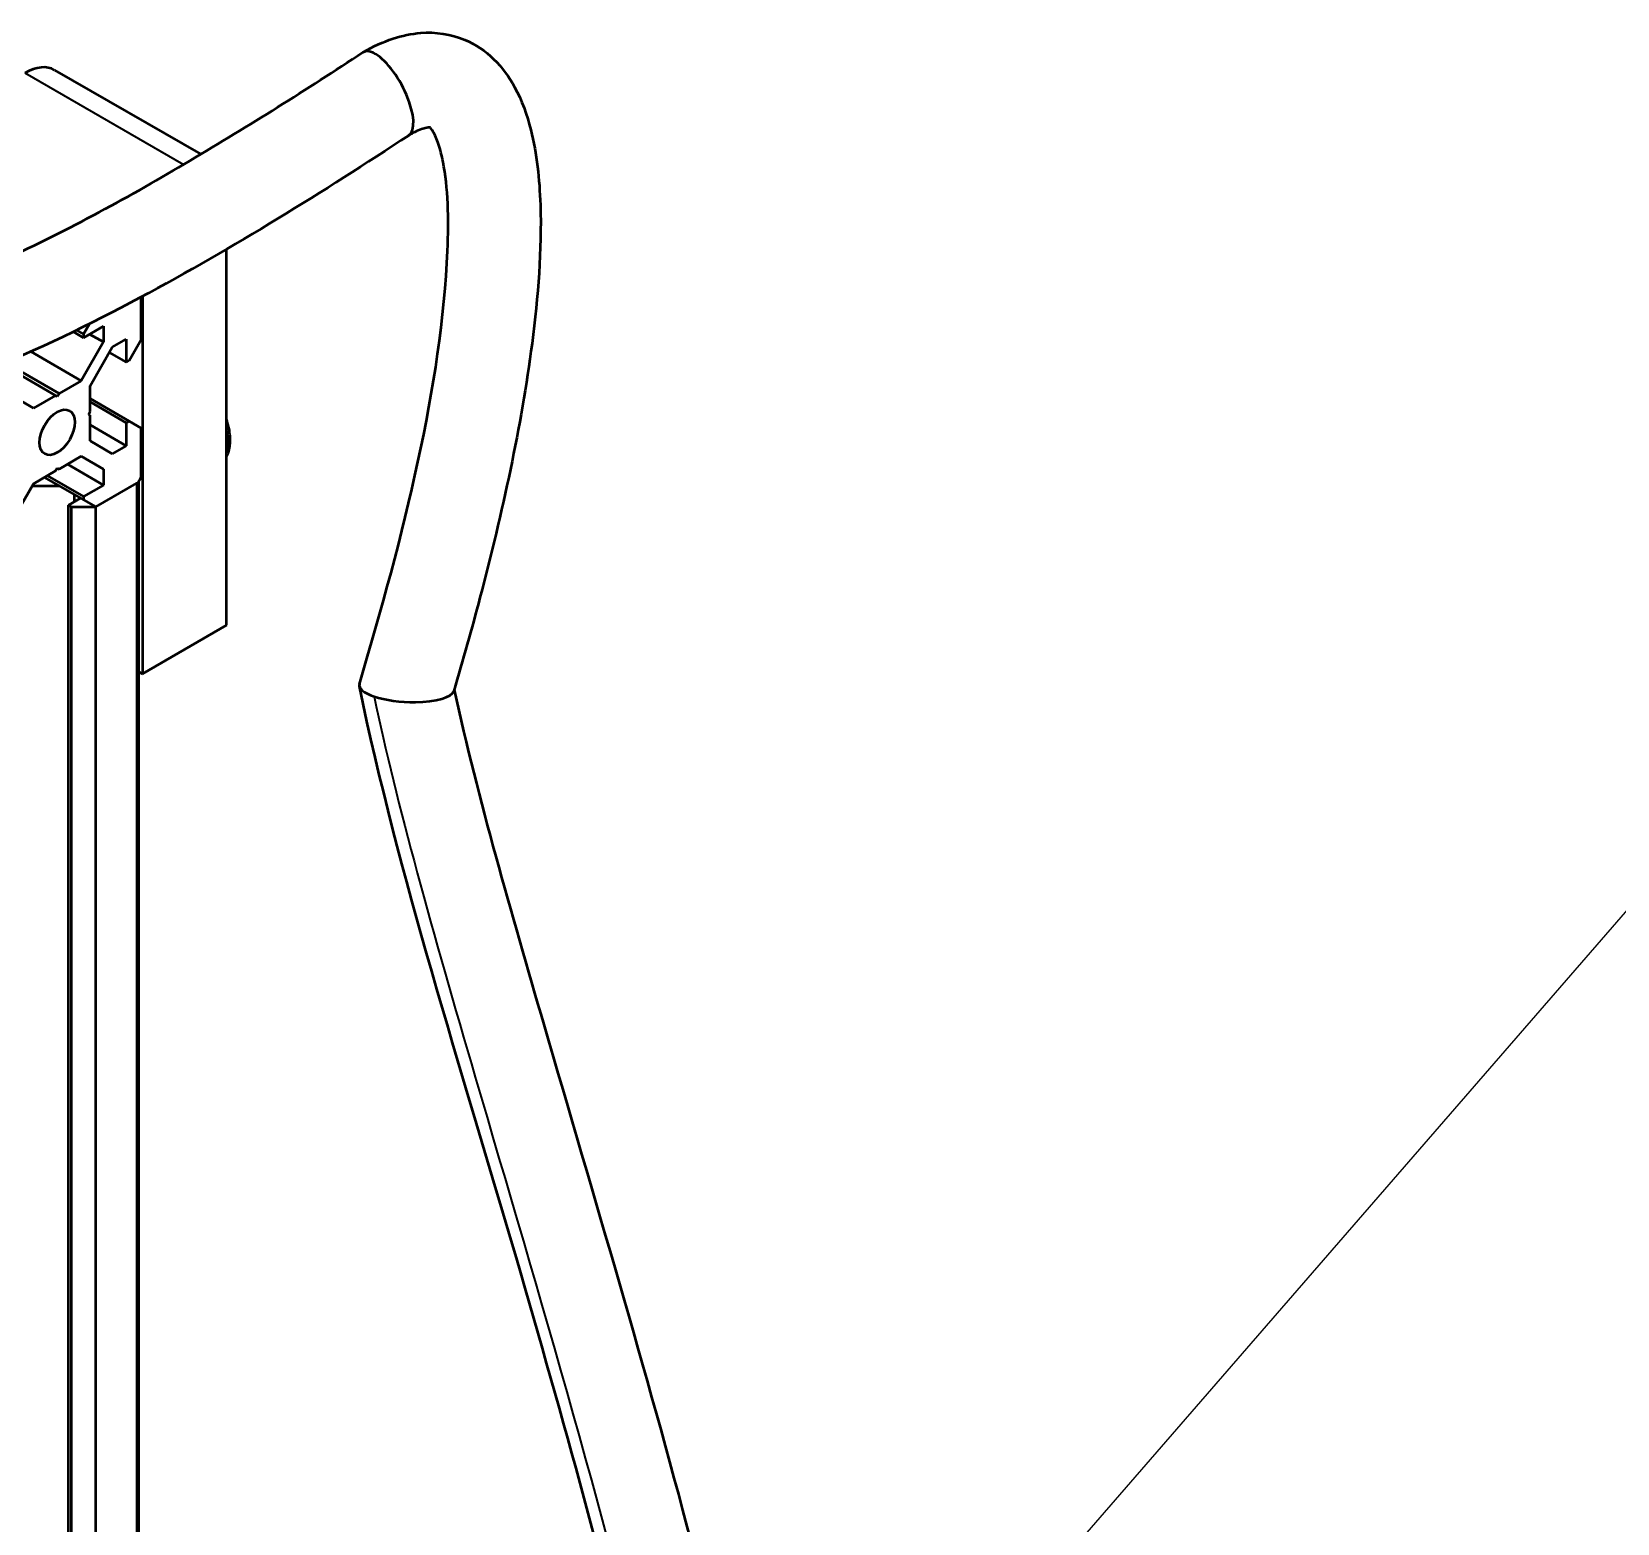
# Model space of a CAD drawing. Header units: millimetres. Extents: x -2015 to 3360, y -4745 to 2376.
# Drawn here: x 1904.4 to 2038.1, y 995.8 to 1121.5 of the extents above; entities that cross this region are included whole.
import ezdxf

# ---------------------------------------------------------------- set-up
doc = ezdxf.new("R2010")
doc.units = ezdxf.units.MM
doc.header["$LTSCALE"] = 8
for name, color, linetype, lineweight in [('Symbol (ISO)', 7, 'Continuous', 25), ('Visible (ISO)', 7, 'Continuous', 50), ('Visible Narrow (ISO)', 7, 'Continuous', 35)]:
    doc.layers.add(name, color=color, linetype=linetype, lineweight=lineweight)

# ---------------------------------------------------------------- blocks, each defined once
blk = doc.blocks.new('Balloon7')
at = {"layer": 'Symbol (ISO)'}
blk.add_line((247.361, 122.29), (257.126, 133.538), dxfattribs=at)

msp = doc.modelspace()

# ---------------------------------------------------------------- linework, layer by layer
at = {"layer": 'Visible (ISO)'}
for p, q in [((1906.36, 1118.22), (1918.67, 1111.12)), ((1920.83, 1071.44), (1920.83, 1103.12)), ((1913.66, 1095.53), (1913.66, 1099.1)), ((1913.76, 1099.16), (1913.76, 1067.35)), ((1907.94, 1096.17), (1908.79, 1095.67)), ((1908.2, 1096.3), (1908.79, 1095.96)), ((1909.31, 1096.85), (1908.79, 1095.96)), ((1908.79, 1095.67), (1910.47, 1096.64)), ((1908.79, 1095.96), (1908.79, 1095.67)), ((1909.31, 1095.98), (1910.47, 1095.31)), ((1910.47, 1096.64), (1910.47, 1095.31)), ((1904.35, 1094.5), (1908.59, 1092.05)), ((1910.47, 1095.31), (1908.59, 1092.05)), ((1909.34, 1091.61), (1911.22, 1094.87)), ((1911.22, 1094.87), (1912.38, 1095.54)), ((1912.38, 1095.54), (1912.38, 1093.6)), ((1912.63, 1093.74), (1913.66, 1095.53)), ((1910.96, 1094.42), (1912.38, 1093.6)), ((1912.38, 1093.6), (1912.63, 1093.74)), ((1903.4, 1092.56), (1906.44, 1090.81)), ((1903.69, 1092.73), (1906.73, 1090.97)), ((1908.59, 1092.05), (1906.73, 1090.97)), ((1904.58, 1089.73), (1902.7, 1090.82)), ((1906.44, 1090.81), (1904.58, 1089.73)), ((1906.58, 1090.72), (1906.44, 1090.81)), ((1906.73, 1090.97), (1906.58, 1090.72)), ((1909.34, 1089.46), (1909.34, 1091.61)), ((1909.34, 1090.54), (1912.63, 1088.64)), ((1909.2, 1089.21), (1909.34, 1089.46)), ((1909.34, 1089.13), (1909.2, 1089.21)), ((1909.34, 1090.26), (1912.38, 1088.5)), ((1909.34, 1086.98), (1909.34, 1089.13)), ((1909.34, 1088.32), (1912.38, 1086.56)), ((1912.63, 1088.64), (1912.38, 1088.5)), ((1912.38, 1088.5), (1912.38, 1086.56)), ((1913.66, 1088.05), (1912.63, 1088.64)), ((1913.66, 1084.03), (1913.66, 1088.05)), ((1911.22, 1085.89), (1909.34, 1086.98)), ((1912.38, 1086.56), (1911.22, 1085.89)), ((1906.73, 1084.6), (1908.59, 1085.68)), ((1908.59, 1085.68), (1910.47, 1084.59)), ((1904.58, 1083.36), (1906.44, 1084.44)), ((1905.51, 1083.9), (1908.79, 1082)), ((1905.75, 1084.04), (1908.79, 1082.28)), ((1906.44, 1084.44), (1906.58, 1084.68)), ((1906.58, 1084.68), (1906.73, 1084.6)), ((1907.43, 1085.01), (1910.47, 1083.25)), ((1910.47, 1084.59), (1910.47, 1083.25)), ((1902.7, 1080.1), (1904.58, 1083.36)), ((1904.48, 1083.19), (1906.74, 1083.19)), ((1908.04, 1081.85), (1908.04, 1082.44)), ((1910.47, 1083.25), (1908.79, 1082.28)), ((1909.82, 1081.41), (1913.3, 1083.42)), ((1909.82, 1081.41), (1913.3, 1083.42)), ((1913.45, 909.59), (1913.45, 1083.54)), ((1908.55, 1082.14), (1907.52, 1081.55)), ((1907.52, 1081.55), (1907.77, 1081.41)), ((1907.52, 906.17), (1907.52, 1081.55)), ((1907.77, 1081.41), (1909.82, 1081.41)), ((1907.77, 906.31), (1907.77, 1081.41)), ((1908.79, 1082.28), (1908.79, 1082)), ((1908.79, 1082), (1909.82, 1081.41)), ((1909.82, 907.49), (1909.82, 1081.41)), ((1913.76, 1067.35), (1920.83, 1071.44)), ((1913.45, 1067.53), (1913.76, 1067.35))]:
    msp.add_line(p, q, dxfattribs=at)
for centre, major_axis, ratio, start_param, end_param in [((1934.28, 1116.22), (-1.89, 3.52), 0.381279, 5.794626, 6.317649), ((1903.86, 1113.89), (2.5, 4.33), 0.57735, 0, 0.785398), ((1934.28, 1116.22), (1.89, -3.52), 0.381279, 0.034044, 2.653033), ((1913.3, 1083.83), (0.25, 0.433), 0.57735, 3.926991, 5.497787), ((1936.02, 1066.2), (-3.99, 0.21), 0.305258, 6.208546, 7.114529), ((1936.02, 1066.2), (-3.99, 0.21), 0.305258, 0.831344, 1.774976), ((1936.02, 1066.2), (3.99, -0.21), 0.305258, 4.916569, 6.210302)]:
    msp.add_ellipse(centre, major_axis=major_axis, ratio=ratio, start_param=start_param, end_param=end_param, dxfattribs=at)
msp.add_ellipse((1906.58, 1087.7), major_axis=(1.05, 1.82), ratio=0.57735, dxfattribs=at)
for points, knots in [([(1932.37, 1119.74), (1933.18, 1120.2), (1934.02, 1120.59), (1935.64, 1121.12), (1936.42, 1121.29), (1938.47, 1121.45), (1939.77, 1121.26), (1941.83, 1120.39), (1942.67, 1119.82), (1944.07, 1118.45), (1944.66, 1117.64), (1945.74, 1115.66), (1946.17, 1114.44), (1947, 1111.17), (1947.22, 1109.04), (1947.42, 1103.11), (1947.11, 1099.17), (1945.68, 1088.2), (1944.1, 1080.99), (1941.51, 1071.16), (1940.78, 1068.54), (1940, 1065.9)], [0, 0, 0, 0, 0.320195, 0.320195, 0.602616, 0.602616, 1.055571, 1.055571, 1.415654, 1.415654, 1.788402, 1.788402, 2.283793, 2.283793, 3.076058, 3.076058, 4.437334, 4.437334, 6.819961, 6.819961, 7.685614, 7.685614, 7.685614, 7.685614]), ([(1883.69, 1097.89), (1883.91, 1097.8), (1884.17, 1097.73), (1884.71, 1097.62), (1884.99, 1097.58), (1885.61, 1097.53), (1885.96, 1097.52), (1886.81, 1097.53), (1887.33, 1097.57), (1888.66, 1097.71), (1889.47, 1097.85), (1891.69, 1098.33), (1893.07, 1098.73), (1897.09, 1100.07), (1899.62, 1101.12), (1907.62, 1104.78), (1912.77, 1107.63), (1922.76, 1113.53), (1927.6, 1116.6), (1932.34, 1119.72)], [0, 0, 0, 0, 0.095091, 0.095091, 0.181648, 0.181648, 0.285053, 0.285053, 0.438893, 0.438893, 0.693355, 0.693355, 1.158714, 1.158714, 2.100468, 2.100468, 4.245667, 4.245667, 6.408569, 6.408569, 6.408569, 6.408569]), ([(1932.04, 1066.49), (1935.78, 1078.94), (1939, 1091.8), (1939.59, 1105.7), (1939.51, 1108.36), (1938.99, 1111.02), (1938.86, 1111.53), (1938.57, 1112.41), (1938.4, 1112.78), (1938.13, 1113.24), (1938.03, 1113.35), (1937.99, 1113.39)], [0, 0, 0, 0, 4.103671, 4.103671, 5.095592, 5.095592, 5.353119, 5.353119, 5.611118, 5.611118, 5.832896, 5.832896, 5.832896, 5.832896]), ([(1938.02, 1113.39), (1938.02, 1113.39), (1938.01, 1113.39), (1937.91, 1113.39), (1937.78, 1113.38), (1937.34, 1113.27), (1936.97, 1113.13), (1936.45, 1112.86), (1936.32, 1112.79), (1936.19, 1112.71)], [6.1220369, 6.1220369, 6.1220369, 6.1220369, 6.2207451, 6.2207451, 6.3745565, 6.3745565, 6.5812559, 6.5812559, 6.6442656, 6.6442656, 6.6442656, 6.6442656]), ([(1936.21, 1112.72), (1929, 1107.98), (1921.56, 1103.33), (1909.32, 1096.78), (1904.95, 1094.61), (1897.6, 1091.76), (1894.88, 1090.84), (1890.32, 1089.85), (1888.59, 1089.59), (1885.87, 1089.5), (1884.87, 1089.54), (1882.87, 1089.8), (1881.86, 1090.03), (1880.92, 1090.38)], [0, 0, 0, 0, 3.268834, 3.268834, 4.974351, 4.974351, 5.899022, 5.899022, 6.422582, 6.422582, 6.717187, 6.717187, 7.032158, 7.032158, 7.032158, 7.032158]), ([(1920.83, 1085.64), (1920.94, 1085.83), (1921.02, 1086.04), (1921.15, 1086.61), (1921.17, 1086.98), (1921.11, 1087.78), (1921.03, 1088.21), (1920.87, 1088.68), (1920.85, 1088.74), (1920.83, 1088.79)], [4.2643545, 4.2643545, 4.2643545, 4.2643545, 4.4764341, 4.4764341, 4.8042643, 4.8042643, 5.144462, 5.144462, 5.1881211, 5.1881211, 5.1881211, 5.1881211]), ([(1963.57, 918.9), (1963.86, 927.51), (1963.24, 936.79), (1960.66, 956.53), (1958.58, 967.12), (1952.98, 991.12), (1949.2, 1004.63), (1940.59, 1034.21), (1935.35, 1050.42), (1932.04, 1066.31)], [0, 0, 0, 0, 3.271521, 3.271521, 6.821349, 6.821349, 11.273719, 11.273719, 16.575109, 16.575109, 16.575109, 16.575109]), ([(1940.03, 1066), (1942.07, 1056.71), (1944.83, 1047.24), (1951.82, 1023.24), (1956.2, 1008.66), (1966.04, 971.17), (1970.86, 947.89), (1971.45, 923.43), (1971.42, 920.16), (1971.27, 916.97)], [0.010782, 0.010782, 0.010782, 0.010782, 3.123548, 3.123548, 7.922724, 7.922724, 15.522814, 15.522814, 16.716619, 16.716619, 16.716619, 16.716619])]:
    msp.add_open_spline(points, degree=3, knots=knots, dxfattribs=at)
at = {"layer": 'Visible Narrow (ISO)'}
for p, q in [((1903.86, 1117.98), (1917.22, 1110.26)), ((1913.3, 909.5), (1913.3, 1083.42))]:
    msp.add_line(p, q, dxfattribs=at)
msp.add_ellipse((1918, 1088.58), major_axis=(2.12, -3.68), ratio=0.57735, start_param=0.440697, end_param=1.130099, dxfattribs=at)
msp.add_open_spline([(1933.29, 1065.44), (1935.15, 1056.46), (1938.26, 1045.5), (1941.81, 1033.36), (1947.03, 1015.51), (1953.2, 995.12), (1957.86, 974.68), (1962.41, 954.73), (1965.52, 934.74), (1964.9, 917.01)], degree=3, knots=[1, 1, 1, 1, 1.256144, 1.256144, 1.256144, 1.632615, 1.632615, 1.632615, 2, 2, 2, 2], dxfattribs=at)

# ---------------------------------------------------------------- block references
at = {"layer": 'Symbol (ISO)', "xscale": 8, "yscale": 8, "zscale": 8}
msp.add_blockref('Balloon7', (0, 0), dxfattribs=at)

doc.saveas('drawing.dxf')
